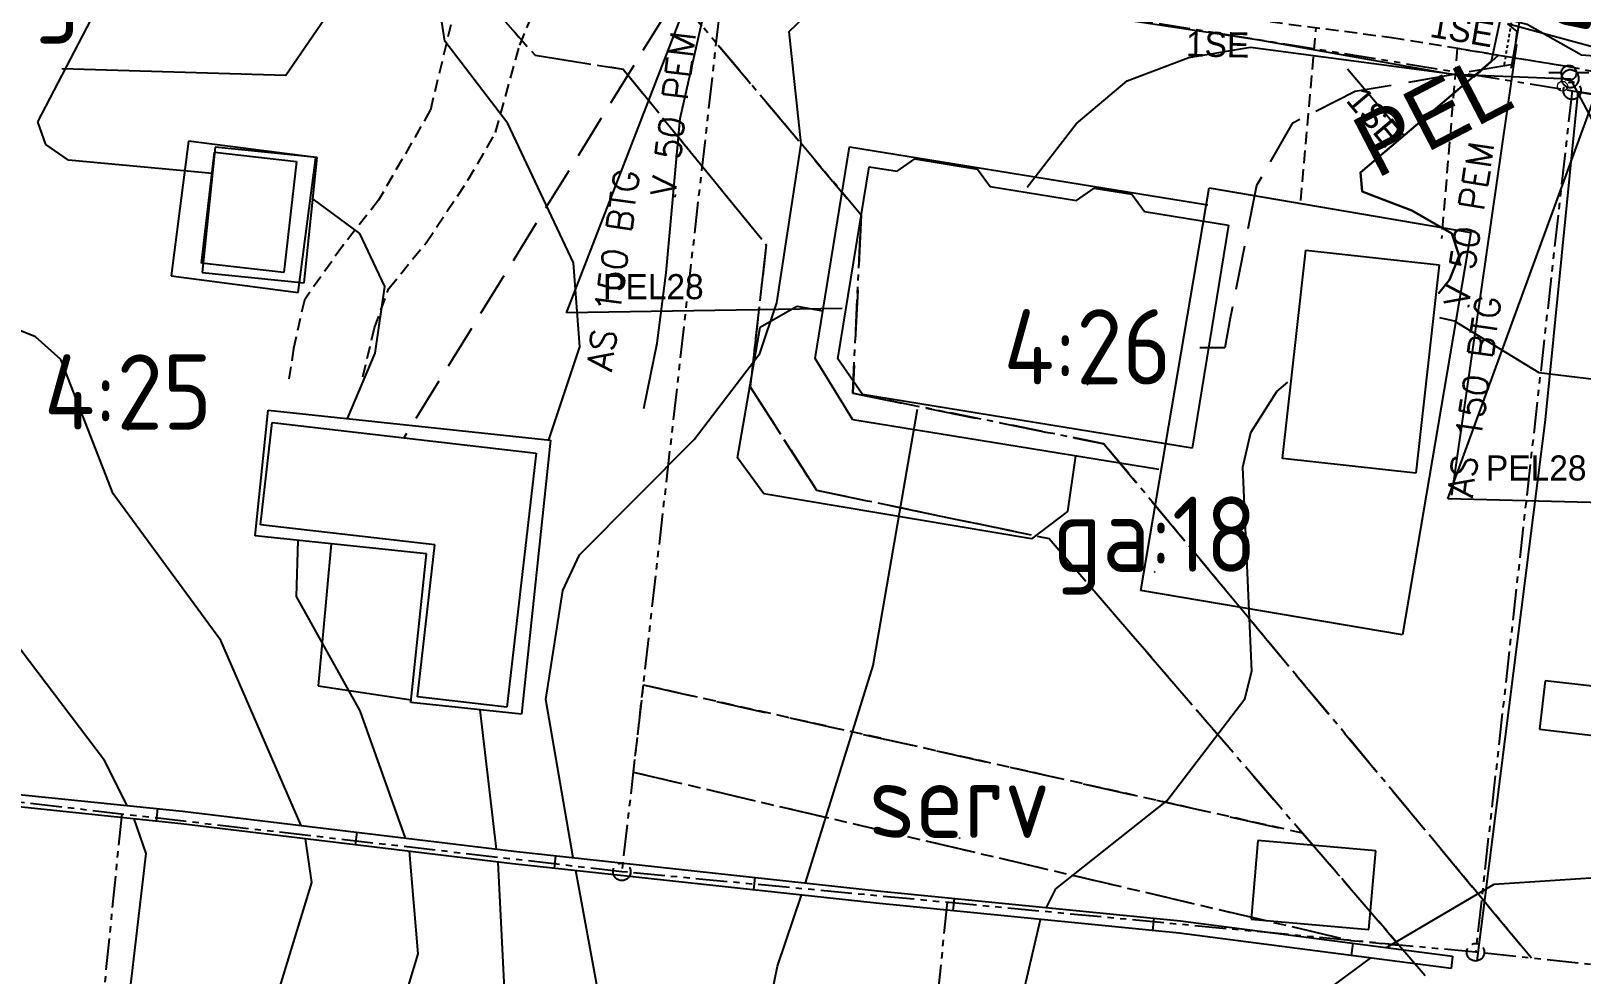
# Model space of a CAD drawing. Header units: metres. Extents: x 139929 to 143267, y 6401995 to 6404511.
# Drawn here: x 140341.2 to 140403.1, y 6402346.4 to 6402384.1 of the extents above; entities that cross this region are included whole.
import ezdxf
from ezdxf.enums import TextEntityAlignment as Align

# ---------------------------------------------------------------- set-up
doc = ezdxf.new("R2010")
doc.units = ezdxf.units.M
for name, pattern in [('DASHED', [0.75, 0.5, -0.25]), ('DASHED2', [3, 2, -1]), ('DGN Style 3', [2.464518, 1.76037, -0.704148]), ('HAECK', [0]), ('HIDDEN2', [0.1875, 0.125, -0.0625]), ('PHANTOM', [2.5, 1.25, -0.25, 0.25, -0.25, 0.25, -0.25])]:
    doc.linetypes.add(name, pattern=pattern)
for name, color, linetype in [('GE_EL_DETALJ', 250, 'Continuous'), ('M-BEF-BELYSNINGSSTOLPE', 4, 'Continuous'), ('M-BEF-BYGGNAD', 3, 'Continuous'), ('M-BEF-EL', 4, 'ELLEDNING'), ('M-BEF-EL-TEXT', 1, 'Continuous'), ('M-BEF-HÄCK', 7, 'Continuous'), ('M-BEF-MUR', 4, 'Continuous'), ('M-BEF-NIVÅKURVA-PRIMÄR-0.5M', 12, 'Continuous'), ('M-BEF-NIVÅKURVA-PRIMÄR-1.0M', 12, 'Continuous'), ('M-BEF-OPTO-INFO', 4, 'Continuous'), ('M-BEF-TELE', 4, 'TELELEDNING'), ('M-BEF-TELE-INFO', 4, 'Continuous'), ('M-BEF-TELE-TEXT', 1, 'Continuous'), ('M-BEF-VA-S', 4, 'Continuous'), ('M-BEF-VA-TEXT', 1, 'Continuous'), ('M-BEF-VA-V', 4, 'HIDDEN2'), ('M-BEF-VÄGKANT', 1, 'DASHED'), ('M-FASTIGHETSBETECKNING', 3, 'Continuous'), ('M-GATUNAMN', 3, 'Continuous'), ('M-GR-FASTIGHETSGRÄNS', 3, 'PHANTOM'), ('M-GR-RÄTTIGHETSGRÄNS', 3, 'DASHED')]:
    doc.layers.add(name, color=color, linetype=linetype)
doc.layers.add('LM_GRÄNSPUNKT_TEXT_NY', color=94, linetype='Continuous', lineweight=25)
doc.layers.add('TE_OSAKERT_LAGE', color=254, linetype='Continuous', lineweight=0)
doc.styles.add('ISO', font='iso.shx', dxfattribs={"height": 2.5})
doc.styles.add('ITALICC', font='italicc', dxfattribs={"oblique": 10})
doc.styles.add('ROMANS', font='romans')
doc.styles.add('Style-font38', font='font38.shx')
doc.linetypes.add('ELLEDNING', pattern='A,3,-0.5,["E",Standard,S=0.5,R=0,X=0,Y=-0.25],-0.5', length=4)
doc.linetypes.add('TELELEDNING', pattern='A,3,-0.5,["T",Standard,S=0.5,R=0,X=0,Y=-0.25],-0.5', length=4)

# ---------------------------------------------------------------- blocks, each defined once
blk = doc.blocks.new('osynlig cirkel')
blk.add_circle((0, 0), 0.005)
blk = doc.blocks.new('OSYNLIG')
blk.add_blockref('osynlig cirkel', (0, 0))
blk = doc.blocks.new('PRI_L_ALLM')
for points in [[(-0.3, 0, 0), (-0.8, 0, 0)], [(0.8, 0, 0), (0.3, 0, 0)]]:
    blk.add_polyline3d(points)
blk.add_circle((0, 0), 0.3)
blk = doc.blocks.new('OCT370_1', base_point=(108327.366, 6370837.691))
at = {"layer": 'TE_OSAKERT_LAGE', "color": 30, "linetype": 'Continuous', "lineweight": 13}
blk.add_circle((108327.357, 6370837.691), 0.2, dxfattribs=at)
blk = doc.blocks.new('BAS104DEC101')
at = {"layer": 'GE_EL_DETALJ', "linetype": 'Continuous'}
blk.add_lwpolyline([(0.5, 0), (0.496, 0.051), (0.488, 0.102), (0.476, 0.154), (0.457, 0.205), (0.433, 0.252), (0.406, 0.295), (0.37, 0.335), (0.335, 0.37), (0.295, 0.406), (0.248, 0.433), (0.205, 0.457), (0.154, 0.476), (0.102, 0.488), (0.051, 0.496), (0, 0.5), (-0.051, 0.496), (-0.102, 0.488), (-0.154, 0.476), (-0.205, 0.457), (-0.252, 0.433), (-0.295, 0.406), (-0.335, 0.37), (-0.37, 0.335), (-0.406, 0.295), (-0.433, 0.248), (-0.457, 0.205), (-0.476, 0.154), (-0.488, 0.102), (-0.496, 0.051), (-0.5, 0), (-0.496, -0.051), (-0.488, -0.102), (-0.476, -0.154), (-0.457, -0.205), (-0.433, -0.252), (-0.406, -0.295), (-0.37, -0.335), (-0.335, -0.37), (-0.295, -0.406), (-0.248, -0.433), (-0.205, -0.457), (-0.154, -0.476), (-0.102, -0.488), (-0.051, -0.496), (0, -0.5), (0.051, -0.496), (0.102, -0.488), (0.154, -0.476), (0.205, -0.457), (0.252, -0.433), (0.295, -0.406), (0.335, -0.37), (0.37, -0.335), (0.406, -0.295), (0.433, -0.248), (0.457, -0.205), (0.476, -0.154), (0.488, -0.102), (0.496, -0.051), (0.5, 0)], dxfattribs=at)
blk = doc.blocks.new('LIGGARPUNKT')
blk.add_circle((0, 0), 0.35)
at = {"layer": 'LM_GRÄNSPUNKT_TEXT_NY', "style": 'ITALICC', "oblique": 10}
blk.add_attdef('PUNKTBETECKNING', (0.5, -0.35), '', height=0.7, dxfattribs=at)
blk = doc.blocks.new('PRI_V_POLLARE')
blk.add_circle((0, 0), 0.2)

msp = doc.modelspace()

# ---------------------------------------------------------------- linework, layer by layer
at = {"layer": 'M-BEF-BYGGNAD'}
for p, q in [((140347.512, 6402379.673), (140346.814, 6402374.299)), ((140352.584, 6402379.014), (140347.512, 6402379.673)), ((140348.031, 6402374.81), (140348.54, 6402379.233)), ((140348.57, 6402379.435), (140348.055, 6402374.437)), ((140348.54, 6402379.233), (140351.816, 6402378.856)), ((140352.64, 6402379.015), (140348.57, 6402379.435)), ((140351.885, 6402373.64), (140352.584, 6402379.014)), ((140352.125, 6402374.017), (140352.64, 6402379.015)), ((140372.521, 6402371.006), (140373.889, 6402379.446)), ((140373.889, 6402379.446), (140388.188, 6402377.13)), ((140375.787, 6402378.471), (140376.496, 6402378.963)), ((140375.787, 6402378.471), (140376.496, 6402378.963)), ((140376.496, 6402378.963), (140378.993, 6402378.556)), ((140376.496, 6402378.963), (140378.993, 6402378.556)), ((140351.816, 6402378.856), (140351.311, 6402374.433)), ((140373.422, 6402370.994), (140374.672, 6402378.652)), ((140373.422, 6402370.994), (140374.672, 6402378.652)), ((140374.672, 6402378.652), (140375.787, 6402378.471)), ((140374.672, 6402378.652), (140375.787, 6402378.471)), ((140378.993, 6402378.556), (140379.498, 6402377.866)), ((140378.993, 6402378.556), (140379.498, 6402377.866)), ((140379.498, 6402377.866), (140382.949, 6402377.303)), ((140379.498, 6402377.866), (140382.949, 6402377.303)), ((140382.949, 6402377.303), (140383.647, 6402377.797)), ((140382.949, 6402377.303), (140383.647, 6402377.797)), ((140383.647, 6402377.797), (140385.157, 6402377.551)), ((140383.647, 6402377.797), (140385.157, 6402377.551)), ((140385.518, 6402361.757), (140388.244, 6402377.808)), ((140388.244, 6402377.808), (140398.688, 6402376.034)), ((140385.157, 6402377.551), (140385.663, 6402376.861)), ((140385.157, 6402377.551), (140385.663, 6402376.861)), ((140385.663, 6402376.861), (140389.009, 6402376.315)), ((140385.663, 6402376.861), (140389.009, 6402376.315)), ((140389.009, 6402376.315), (140387.557, 6402367.43)), ((140389.009, 6402376.315), (140387.557, 6402367.43)), ((140398.688, 6402376.034), (140395.962, 6402359.983)), ((140391.163, 6402367.019), (140392.094, 6402375.326)), ((140392.094, 6402375.326), (140397.421, 6402374.736)), ((140351.311, 6402374.433), (140348.031, 6402374.81)), ((140397.421, 6402374.736), (140396.49, 6402366.429)), ((140346.814, 6402374.299), (140351.885, 6402373.64)), ((140348.055, 6402374.437), (140352.125, 6402374.017)), ((140370.326, 6402372.251), (140371.781, 6402373.096)), ((140371.781, 6402373.096), (140372.829, 6402372.907)), ((140369.417, 6402367.042), (140370.326, 6402372.251)), ((140374.019, 6402368.555), (140372.521, 6402371.006)), ((140374.409, 6402369.564), (140373.422, 6402370.994)), ((140374.409, 6402369.564), (140373.422, 6402370.994)), ((140387.557, 6402367.43), (140374.409, 6402369.564)), ((140387.557, 6402367.43), (140374.409, 6402369.564)), ((140350.163, 6402363.932), (140350.693, 6402368.94)), ((140350.163, 6402363.932), (140350.693, 6402368.94)), ((140350.383, 6402364.374), (140350.853, 6402368.445)), ((140350.693, 6402368.94), (140361.955, 6402367.749)), ((140350.693, 6402368.94), (140361.955, 6402367.749)), ((140350.853, 6402368.445), (140361.385, 6402367.233)), ((140386.234, 6402366.577), (140374.019, 6402368.555)), ((140361.955, 6402367.749), (140360.798, 6402356.815)), ((140361.955, 6402367.749), (140360.798, 6402356.815)), ((140361.385, 6402367.233), (140360.217, 6402357.101)), ((140382.909, 6402367.115), (140382.583, 6402364.897)), ((140370.465, 6402365.605), (140369.417, 6402367.042)), ((140396.49, 6402366.429), (140391.163, 6402367.019)), ((140381.148, 6402363.817), (140370.465, 6402365.605)), ((140382.583, 6402364.897), (140381.148, 6402363.817)), ((140357.34, 6402363.575), (140350.383, 6402364.374)), ((140357.006, 6402363.208), (140350.163, 6402363.932)), ((140357.006, 6402363.208), (140350.163, 6402363.932)), ((140353.207, 6402363.61), (140352.679, 6402357.952)), ((140356.641, 6402357.514), (140357.34, 6402363.575)), ((140356.379, 6402357.283), (140357.006, 6402363.208)), ((140356.379, 6402357.283), (140357.006, 6402363.208)), ((140395.962, 6402359.983), (140385.518, 6402361.757)), ((140352.679, 6402357.952), (140356.39, 6402357.39)), ((140401.646, 6402358.154), (140401.419, 6402356.221)), ((140405.459, 6402357.708), (140401.646, 6402358.154)), ((140360.798, 6402356.815), (140356.379, 6402357.283)), ((140360.798, 6402356.815), (140356.379, 6402357.283)), ((140360.217, 6402357.101), (140356.641, 6402357.514)), ((140401.419, 6402356.221), (140405.233, 6402355.775)), ((140390.189, 6402351.777), (140389.916, 6402348.639)), ((140394.887, 6402351.368), (140390.189, 6402351.777)), ((140394.614, 6402348.23), (140394.887, 6402351.368)), ((140389.916, 6402348.639), (140394.614, 6402348.23))]:
    msp.add_line(p, q, dxfattribs=at)
at = {"layer": 'M-BEF-EL', "flags": 128}
for points in [[(140365.682, 6402369.004), (140366.208, 6402371.615), (140366.567, 6402374.418), (140367.124, 6402380.571), (140368.12, 6402384.928), (140369.057, 6402386.221), (140370.232, 6402386.596), (140375.642, 6402385.496), (140378.516, 6402385.199), (140380.864, 6402385.125), (140390.137, 6402383.728), (140397.926, 6402382.345), (140400.971, 6402382.229), (140402.648, 6402382.162), (140403.502, 6402380.556), (140404.048, 6402379.389)], [(140409.517, 6402380.665), (140409.822, 6402382.206), (140406.157, 6402382.856), (140403.105, 6402383.104), (140400.936, 6402384.321), (140399.872, 6402384.592), (140399.498, 6402382.85), (140394.281, 6402378.426), (140394.353, 6402377.668), (140394.937, 6402377.437), (140396.334, 6402376.906), (140397.921, 6402375.984), (140398.221, 6402375.095), (140397.838, 6402374.137), (140397.402, 6402373.607), (140397.838, 6402374.137), (140398.221, 6402375.095), (140397.921, 6402375.984), (140396.334, 6402376.906), (140394.937, 6402377.437), (140394.353, 6402377.668), (140394.281, 6402378.426), (140399.498, 6402382.85)]]:
    msp.add_lwpolyline(points, dxfattribs=at)
at = {"layer": 'M-BEF-EL-TEXT', "linetype": 'Continuous'}
for p, q in [((140393.765, 6402382.551), (140395.835, 6402380.111)), ((140395.835, 6402380.111), (140396.016, 6402379.897))]:
    msp.add_line(p, q, dxfattribs=at)
at = {"layer": 'M-BEF-HÄCK', "lineweight": -3}
for p, q in [((140402.959, 6402381.637), (140401.647, 6402368.56)), ((140412.055, 6402380.172), (140402.959, 6402381.637)), ((140401.647, 6402368.56), (140398.925, 6402346.978))]:
    msp.add_line(p, q, dxfattribs=at)
at = {"layer": 'M-BEF-HÄCK', "color": 1, "linetype": 'HAECK', "lineweight": -3}
for p, q in [((140402.959, 6402381.637), (140401.647, 6402368.56)), ((140412.055, 6402380.172), (140402.959, 6402381.637)), ((140401.647, 6402368.56), (140398.925, 6402346.978))]:
    msp.add_line(p, q, dxfattribs=at)
at = {"layer": 'M-BEF-MUR', "lineweight": -3}
for p, q in [((140334.679, 6402354.241), (140347.273, 6402352.947)), ((140347.218, 6402352.451), (140334.627, 6402353.743)), ((140346.23, 6402352.552), (140346.281, 6402353.05)), ((140347.273, 6402352.947), (140360.489, 6402351.351)), ((140360.432, 6402350.854), (140347.218, 6402352.451)), ((140354.174, 6402351.61), (140354.234, 6402352.106)), ((140360.489, 6402351.351), (140375.007, 6402349.775)), ((140362.119, 6402350.671), (140362.173, 6402351.168)), ((140374.956, 6402349.278), (140360.432, 6402350.854)), ((140370.073, 6402349.808), (140370.127, 6402350.304)), ((140387.042, 6402348.081), (140374.956, 6402349.278)), ((140375.007, 6402349.775), (140387.099, 6402348.578)), ((140378.029, 6402348.973), (140378.078, 6402349.471)), ((140385.99, 6402348.185), (140386.039, 6402348.683)), ((140387.099, 6402348.578), (140397.958, 6402347.17)), ((140397.894, 6402346.675), (140387.042, 6402348.081)), ((140393.927, 6402347.189), (140393.992, 6402347.684)), ((140397.958, 6402347.17), (140397.894, 6402346.675))]:
    msp.add_line(p, q, dxfattribs=at)
at = {"layer": 'M-BEF-MUR'}
for p, q in [((140334.679, 6402354.241), (140347.273, 6402352.947)), ((140347.218, 6402352.451), (140334.627, 6402353.743)), ((140346.23, 6402352.552), (140346.281, 6402353.05)), ((140347.273, 6402352.947), (140360.489, 6402351.351)), ((140360.432, 6402350.854), (140347.218, 6402352.451)), ((140354.174, 6402351.61), (140354.234, 6402352.106)), ((140360.489, 6402351.351), (140375.007, 6402349.775)), ((140362.119, 6402350.671), (140362.173, 6402351.168)), ((140374.956, 6402349.278), (140360.432, 6402350.854)), ((140370.073, 6402349.808), (140370.127, 6402350.304)), ((140387.042, 6402348.081), (140374.956, 6402349.278)), ((140375.007, 6402349.775), (140387.099, 6402348.578)), ((140378.029, 6402348.973), (140378.078, 6402349.471)), ((140385.99, 6402348.185), (140386.039, 6402348.683)), ((140387.099, 6402348.578), (140397.958, 6402347.17)), ((140397.894, 6402346.675), (140387.042, 6402348.081)), ((140393.927, 6402347.189), (140393.992, 6402347.684)), ((140397.958, 6402347.17), (140397.894, 6402346.675))]:
    msp.add_line(p, q, dxfattribs=at)
at = {"layer": 'M-BEF-NIVÅKURVA-PRIMÄR-0.5M', "linetype": 'Continuous', "lineweight": -3}
for p, q in [((140357.741, 6402383.655, 37.5), (140356.785, 6402389.831, 37.5)), ((140360.252, 6402380.377, 37.5), (140357.741, 6402383.655, 37.5)), ((140387.424, 6402383.006, 36.5), (140389.886, 6402383.42, 36.5)), ((140389.886, 6402383.42, 36.5), (140398.828, 6402382.23, 36.5)), ((140384.966, 6402382.07, 36.5), (140387.424, 6402383.006, 36.5)), ((140398.828, 6402382.23, 36.5), (140399.791, 6402383.105, 36.5)), ((140382.928, 6402380.362, 36.5), (140384.966, 6402382.07, 36.5)), ((140362.878, 6402374.816, 37.5), (140360.252, 6402380.377, 37.5)), ((140380.976, 6402377.833, 36.5), (140382.928, 6402380.362, 36.5)), ((140363.13, 6402371.474, 37.5), (140362.878, 6402374.816, 37.5)), ((140341.396, 6402371.866, 38.5), (140335.914, 6402374.029, 38.5)), ((140342.412, 6402370.968, 38.5), (140341.396, 6402371.866, 38.5)), ((140361.891, 6402367.756, 37.5), (140363.13, 6402371.474, 37.5)), ((140344.508, 6402365.605, 38.5), (140342.412, 6402370.968, 38.5)), ((140374.828, 6402358.758, 36.5), (140376.603, 6402368.986, 36.5)), ((140348.804, 6402359.75, 38.5), (140344.508, 6402365.605, 38.5)), ((140352.002, 6402352.376, 38.5), (140348.804, 6402359.75, 38.5)), ((140372.137, 6402350.087, 36.5), (140374.828, 6402358.758, 36.5)), ((140359.799, 6402351.434, 37.5), (140359.148, 6402356.99, 37.5)), ((140352.425, 6402350.11, 38.5), (140352.176, 6402351.852, 38.5)), ((140360.128, 6402345.585, 37.5), (140359.867, 6402350.922, 37.5)), ((140399.612, 6402350.035, 35.5), (140411.367, 6402350.827, 35.5)), ((140350.185, 6402342.748, 38.5), (140352.425, 6402350.11, 38.5)), ((140395.32, 6402347.512, 35.5), (140399.612, 6402350.035, 35.5)), ((140371.018, 6402346.762, 36.5), (140371.974, 6402349.601, 36.5)), ((140368.598, 6402335.338, 36.5), (140371.018, 6402346.762, 36.5)), ((140391.808, 6402344.97, 35.5), (140394.682, 6402347.091, 35.5))]:
    msp.add_line(p, q, dxfattribs=at)
at = {"layer": 'M-BEF-NIVÅKURVA-PRIMÄR-1.0M', "linetype": 'Continuous', "lineweight": -3}
for p, q in [((140341.491, 6402380.437, 38), (140346.026, 6402389.168, 38)), ((140371.483, 6402384.043, 37), (140374.151, 6402386.615, 37)), ((140371.955, 6402379.561, 37), (140371.483, 6402384.043, 37)), ((140341.818, 6402379.537, 38), (140341.491, 6402380.437, 38)), ((140342.717, 6402378.913, 38), (140341.818, 6402379.537, 38)), ((140370.984, 6402373.221, 37), (140371.955, 6402379.561, 37)), ((140348.461, 6402378.383, 38), (140342.717, 6402378.913, 38)), ((140354.346, 6402375.985, 38), (140352.471, 6402377.377, 38)), ((140355.34, 6402373.869, 38), (140354.346, 6402375.985, 38)), ((140354.962, 6402371.217, 38), (140355.34, 6402373.869, 38)), ((140370.314, 6402371.205, 37), (140370.984, 6402373.221, 37)), ((140397.436, 6402372.633, 36), (140398.019, 6402372.499, 36)), ((140398.019, 6402372.499, 36), (140401.396, 6402370.446, 36)), ((140353.847, 6402368.607, 38), (140354.962, 6402371.217, 38)), ((140367.69, 6402367.768, 37), (140370.314, 6402371.205, 37)), ((140401.396, 6402370.446, 36), (140409.521, 6402369.443, 36)), ((140389.91, 6402368.049, 36), (140390.946, 6402369.685, 36)), ((140390.946, 6402369.685, 36), (140391.379, 6402370.064, 36)), ((140363.114, 6402363.176, 37), (140367.69, 6402367.768, 37)), ((140389.588, 6402366.671, 36), (140389.91, 6402368.049, 36)), ((140389.938, 6402358.53, 36), (140389.588, 6402366.671, 36)), ((140344.155, 6402354.968, 39), (140337.242, 6402364.073, 39)), ((140351.815, 6402361.507, 38), (140351.878, 6402363.75, 38)), ((140362.447, 6402361.755, 37), (140363.114, 6402363.176, 37)), ((140361.775, 6402357.405, 37), (140362.447, 6402361.755, 37)), ((140354.355, 6402356.948, 38), (140351.815, 6402361.507, 38)), ((140389.665, 6402357.432, 36), (140389.938, 6402358.53, 36)), ((140362.853, 6402351.094, 37), (140361.775, 6402357.405, 37)), ((140386.555, 6402353.356, 36), (140389.665, 6402357.432, 36)), ((140356.168, 6402351.873, 38), (140354.355, 6402356.948, 38)), ((140345.065, 6402353.174, 39), (140344.155, 6402354.968, 39)), ((140382.125, 6402349.852, 36), (140386.555, 6402353.356, 36)), ((140345.816, 6402351.259, 39), (140345.334, 6402352.644, 39)), ((140344.651, 6402341.225, 39), (140345.816, 6402351.259, 39)), ((140356.671, 6402347.258, 38), (140356.325, 6402351.35, 38)), ((140364.628, 6402341.597, 37), (140362.959, 6402350.58, 37)), ((140381.749, 6402349.108, 36), (140382.125, 6402349.852, 36)), ((140380.826, 6402345.722, 36), (140381.507, 6402348.629, 36)), ((140352.88, 6402334.701, 38), (140356.671, 6402347.258, 38))]:
    msp.add_line(p, q, dxfattribs=at)
at = {"layer": 'M-BEF-TELE', "linetype": 'Continuous'}
for p, q in [((140403.727, 6402383.375), (140400.152, 6402384.344)), ((140400.152, 6402384.344), (140400.522, 6402384.038)), ((140400.522, 6402384.038), (140400.356, 6402382.733))]:
    msp.add_line(p, q, dxfattribs=at)
at = {"layer": 'M-BEF-TELE-INFO', "linetype": 'DGN Style 3'}
for p, q in [((140367.865, 6402386.876), (140356.082, 6402367.809)), ((140400.356, 6402382.733), (140394.063, 6402381.649)), ((140394.063, 6402381.649), (140391.556, 6402380.378)), ((140391.556, 6402380.378), (140390.133, 6402377.896)), ((140390.133, 6402377.896), (140389.081, 6402372.617)), ((140389.081, 6402372.617), (140388.869, 6402371.422)), ((140388.869, 6402371.422), (140387.871, 6402371.432))]:
    msp.add_line(p, q, dxfattribs=at)
at = {"layer": 'M-BEF-TELE-TEXT', "linetype": 'Continuous'}
for p, q in [((140362.591, 6402372.826), (140368.42, 6402387.872)), ((140397.924, 6402365.551), (140400.514, 6402383.523)), ((140397.771, 6402365.403), (140404.005, 6402382.457)), ((140373.594, 6402373.003), (140362.591, 6402372.826)), ((140408.402, 6402365.143), (140397.771, 6402365.403))]:
    msp.add_line(p, q, dxfattribs=at)
at = {"layer": 'M-BEF-VA-S'}
msp.add_polyline3d([(140400.296, 6402382.586, 0), (140400.315, 6402382.693, 0), (140400.773, 6402385.236, 0)], dxfattribs=at)
at = {"layer": 'M-BEF-VA-TEXT'}
for points in [[(140366.927, 6402377.438, 0), (140366.94, 6402377.537, 0)], [(140398.585, 6402373.048, 0), (140398.6, 6402373.146, 0)], [(140364.38, 6402370.475, 0), (140364.394, 6402370.574, 0)], [(140398.73, 6402365.448, 0), (140398.745, 6402365.547, 0)]]:
    msp.add_polyline3d(points, dxfattribs=at)
at = {"layer": 'M-BEF-VA-V'}
msp.add_polyline3d([(140400.512, 6402385.699, 0), (140400.442, 6402385.279, 0), (140399.998, 6402382.635, 0)], dxfattribs=at)
at = {"layer": 'M-BEF-VÄGKANT', "lineweight": -3}
for p, q in [((140360.726, 6402383.498), (140361.608, 6402385.615)), ((140357.975, 6402384.311), (140357.159, 6402380.905)), ((140391.901, 6402377.305), (140392.507, 6402384.206)), ((140359.766, 6402380.011), (140360.726, 6402383.498)), ((140398.143, 6402383.377), (140397.512, 6402375.789)), ((140398.143, 6402383.377), (140397.512, 6402375.789)), ((140398.142, 6402383.377), (140402.509, 6402382.658)), ((140398.142, 6402383.377), (140402.509, 6402382.658)), ((140402.509, 6402382.658), (140407.67, 6402381.677)), ((140402.509, 6402382.658), (140407.67, 6402381.677)), ((140357.159, 6402380.905), (140355.092, 6402377.311)), ((140358.661, 6402378.11), (140359.766, 6402380.011)), ((140356.988, 6402375.613), (140358.661, 6402378.11)), ((140355.092, 6402377.311), (140353.656, 6402375.487)), ((140353.656, 6402375.487), (140352.132, 6402373.334)), ((140355.501, 6402373.798), (140356.988, 6402375.613)), ((140352.132, 6402373.334), (140351.701, 6402371.408)), ((140354.933, 6402372.224), (140355.501, 6402373.798)), ((140354.471, 6402370.277), (140354.933, 6402372.224)), ((140351.701, 6402371.408), (140351.516, 6402370.197))]:
    msp.add_line(p, q, dxfattribs=at)
at = {"layer": 'M-BEF-VÄGKANT'}
for p, q in [((140386.209, 6402385.015), (140395.534, 6402383.806)), ((140395.534, 6402383.806), (140402.509, 6402382.658)), ((140402.509, 6402382.658), (140407.67, 6402381.677))]:
    msp.add_line(p, q, dxfattribs=at)
at = {"layer": 'M-FASTIGHETSBETECKNING', "lineweight": -3}
for p, q in [((140351.39, 6402382.303), (140357.085, 6402390.656)), ((140342.453, 6402382.57), (140351.39, 6402382.303))]:
    msp.add_line(p, q, dxfattribs=at)
at = {"layer": 'M-FASTIGHETSBETECKNING', "color": 1, "linetype": 'Continuous', "lineweight": -3}
for p, q in [((140351.39, 6402382.303), (140357.085, 6402390.656)), ((140342.453, 6402382.57), (140351.39, 6402382.303))]:
    msp.add_line(p, q, dxfattribs=at)
at = {"layer": 'M-GR-FASTIGHETSGRÄNS'}
for p, q in [((140349.56, 6402396.336), (140361.345, 6402383.096)), ((140368.969, 6402387.181), (140364.802, 6402350.534)), ((140368.969, 6402387.181), (140364.802, 6402350.534)), ((140368.969, 6402387.181), (140402.725, 6402381.684)), ((140368.969, 6402387.181), (140402.725, 6402381.684)), ((140368.969, 6402387.181), (140402.725, 6402381.684)), ((140374.357, 6402376.725), (140366.707, 6402385.795)), ((140361.345, 6402383.096), (140364.85, 6402382.544)), ((140364.85, 6402382.544), (140370.564, 6402375.542)), ((140402.725, 6402381.684), (140398.871, 6402347.324)), ((140402.725, 6402381.684), (140398.871, 6402347.324)), ((140402.725, 6402381.684), (140434.729, 6402376.075)), ((140402.725, 6402381.684), (140434.729, 6402376.075)), ((140402.725, 6402381.684), (140434.729, 6402376.075)), ((140374.017, 6402369.614), (140374.357, 6402376.725)), ((140370.564, 6402375.542), (140369.92, 6402369.879)), ((140369.92, 6402369.879), (140372.571, 6402365.753)), ((140384.039, 6402367.602), (140374.017, 6402369.614)), ((140397.82, 6402351.039), (140384.039, 6402367.602)), ((140372.571, 6402365.753), (140381.854, 6402363.822)), ((140381.854, 6402363.822), (140391.97, 6402352.076)), ((140364.802, 6402350.534), (140333.637, 6402354.125)), ((140364.802, 6402350.534), (140333.637, 6402354.125)), ((140344.841, 6402352.841), (140342.39, 6402328.499)), ((140391.97, 6402352.076), (140395.815, 6402347.612)), ((140401.109, 6402347.086), (140397.82, 6402351.039)), ((140398.871, 6402347.324), (140364.802, 6402350.534)), ((140398.871, 6402347.324), (140364.802, 6402350.534)), ((140377.779, 6402349.311), (140375.35, 6402325.181)), ((140437.771, 6402343.194), (140398.871, 6402347.324)), ((140437.771, 6402343.194), (140398.871, 6402347.324))]:
    msp.add_line(p, q, dxfattribs=at)
at = {"layer": 'M-GR-RÄTTIGHETSGRÄNS', "color": 1, "linetype": 'DASHED2', "lineweight": -3}
for p, q in [((140349.56, 6402396.336), (140361.345, 6402383.096)), ((140366.707, 6402385.795), (140374.357, 6402376.725)), ((140361.345, 6402383.096), (140364.85, 6402382.544)), ((140364.85, 6402382.544), (140370.564, 6402375.542)), ((140374.357, 6402376.725), (140374.017, 6402369.614)), ((140370.564, 6402375.542), (140369.92, 6402369.879)), ((140369.92, 6402369.879), (140372.571, 6402365.753)), ((140374.017, 6402369.614), (140384.039, 6402367.602)), ((140384.039, 6402367.602), (140401.109, 6402347.086)), ((140372.571, 6402365.753), (140381.854, 6402363.822)), ((140381.854, 6402363.822), (140399.117, 6402343.778)), ((140365.649, 6402357.986), (140391.97, 6402352.076)), ((140365.254, 6402354.508), (140393.893, 6402347.793))]:
    msp.add_line(p, q, dxfattribs=at)
at = {"layer": 'M-GR-RÄTTIGHETSGRÄNS', "lineweight": -3}
for p, q in [((140365.649, 6402357.986), (140365.254, 6402354.508)), ((140391.97, 6402352.076), (140365.649, 6402357.986)), ((140365.254, 6402354.508), (140393.893, 6402347.793)), ((140395.815, 6402347.612), (140391.97, 6402352.076)), ((140393.893, 6402347.793), (140395.815, 6402347.612))]:
    msp.add_line(p, q, dxfattribs=at)

# ---------------------------------------------------------------- block references
at = {"layer": 'M-BEF-BELYSNINGSSTOLPE'}
msp.add_blockref('PRI_L_ALLM', (140402.596, 6402382.392), dxfattribs=at)
msp.add_blockref('PRI_L_ALLM', (140402.596, 6402382.392), dxfattribs=at)
at = {"layer": 'M-BEF-OPTO-INFO', "linetype": 'Continuous', "xscale": 0.7, "yscale": 0.7}
msp.add_blockref('BAS104DEC101', (140402.648, 6402382.162), dxfattribs=at)
at = {"layer": 'M-BEF-TELE-INFO', "color": 30, "linetype": 'Continuous', "lineweight": 13}
msp.add_blockref('OCT370_1', (140402.348, 6402381.861), dxfattribs=at)
at = {"layer": 'M-FASTIGHETSBETECKNING', "lineweight": -3}
for p in [(140383.382, 6402369.968), (140345.092, 6402368.167)]:
    msp.add_blockref('OSYNLIG', p, dxfattribs=at)
at = {"layer": 'M-GR-FASTIGHETSGRÄNS'}
for p in [(140402.725, 6402381.684), (140364.802, 6402350.534), (140398.871, 6402347.324)]:
    msp.add_blockref('LIGGARPUNKT', p, dxfattribs=at)
at = {"layer": 'M-GR-RÄTTIGHETSGRÄNS', "lineweight": -3}
for p in [(140386.069, 6402362.493), (140378.281, 6402351.882)]:
    msp.add_blockref('OSYNLIG', p, dxfattribs=at)
at = {"layer": 'M-GR-RÄTTIGHETSGRÄNS', "color": 1, "linetype": 'Continuous', "lineweight": -3, "xscale": 0.01, "yscale": 0.01, "zscale": 0.01}
for p in [(140386.069, 6402362.493), (140378.281, 6402351.882)]:
    msp.add_blockref('PRI_V_POLLARE', p, dxfattribs=at)

# ---------------------------------------------------------------- texts
at = {"layer": 'M-BEF-EL-TEXT', "linetype": 'Continuous'}
for rotation, p in [(350.25636, (140396.956, 6402383.541)), (358.85424, (140387.298, 6402382.754)), (310.1009, (140393.432, 6402381.088))]:
    msp.add_text('1SE', height=1, rotation=rotation, dxfattribs=at).set_placement(p, align=Align.BOTTOM_LEFT)
at = {"layer": 'M-BEF-TELE-TEXT', "linetype": 'DGN Style 3', "style": 'Style-font38'}
msp.add_text('PEL', height=2.5, rotation=27.4766, dxfattribs=at).set_placement((140393.763, 6402380.376), align=Align.TOP_LEFT)
at = {"layer": 'M-BEF-TELE-TEXT', "linetype": 'Continuous', "style": 'Style-font38'}
for p in [(140364.053, 6402373.368), (140399.286, 6402366.137)]:
    msp.add_text('PEL28', height=1, dxfattribs=at).set_placement(p)
at = {"layer": 'M-BEF-VA-TEXT', "style": 'ROMANS'}
for s, rotation, p in [('V 50 PEM ', 82.77444, (140366.927, 6402377.438)), ('V 50 PEM ', 81.08041, (140398.585, 6402373.048)), ('AS 150 BTG ', 81.91761, (140364.38, 6402370.475)), ('AS 150 BTG ', 81.67775, (140398.73, 6402365.448))]:
    msp.add_text(s, height=1, rotation=rotation, dxfattribs=at).set_placement(p)
at = {"layer": 'M-FASTIGHETSBETECKNING', "lineweight": -3, "style": 'ISO'}
for s, p in [('4:26', (140383.382, 6402369.968)), ('4:25', (140345.092, 6402368.167))]:
    msp.add_text(s, height=3, dxfattribs=at).set_placement(p, align=Align.CENTER)
at = {"layer": 'M-GATUNAMN', "lineweight": -3, "style": 'ISO'}
msp.add_text('Gamla Sörredsvägen', height=3.5, rotation=348.53105, dxfattribs=at).set_placement((140397.729, 6402387.049), align=Align.MIDDLE_CENTER)
at = {"layer": 'M-GR-RÄTTIGHETSGRÄNS', "lineweight": -3, "style": 'ISO'}
for s, p in [('ga:18', (140345.277, 6402384.469)), ('ga:18', (140386.069, 6402362.493)), ('serv', (140378.281, 6402351.882))]:
    msp.add_text(s, height=3, dxfattribs=at).set_placement(p, align=Align.CENTER)

doc.saveas('drawing.dxf')
